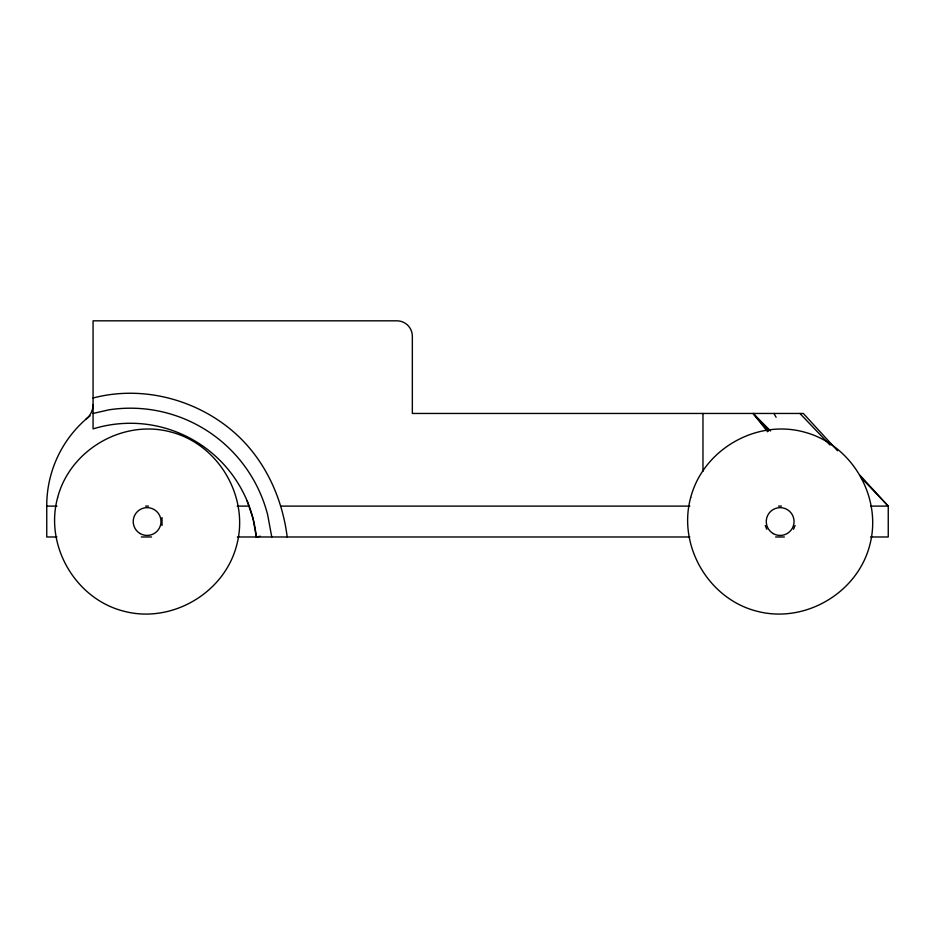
<?xml version="1.0" encoding="UTF-8"?>
<svg xmlns="http://www.w3.org/2000/svg" width="935" height="935" viewBox="0 0 935 935"><rect width="100%" height="100%" fill="white"/><g stroke="black" fill="none" stroke-linecap="round" stroke-linejoin="round"><path stroke-width="1.4" d="M162.024 525.54L162.024 517.546M793.534 529.257L795.077 525.54M56.941 536.982L46.75 536.982L46.75 506.104A114.736 114.736 0 0 1 86.102 419.079L90.087 415.865M93.068 398.018C142.459 384.94 197.227 399.444 235.176 433.279C264.956 459.891 282.276 497.736 287.197 536.982M93.068 413.457L108.951 409.822A141.688 141.688 0 0 1 267.679 514.916L271.758 536.982M837.491 450.728L803.329 413.457L412.347 413.457L412.347 336.261A15.439 15.439 0 0 0 396.908 320.822L93.068 320.822L93.068 428.896A126.599 126.599 0 0 1 256.319 536.982L260.397 536.258M46.75 506.104L56.93 506.104M145.626 506.104L148.536 506.104M237.233 506.104L248.862 506.104M280.652 506.104L689.843 506.104M778.528 506.104L781.438 506.104M870.614 506.104L888.25 506.104L888.25 536.982L870.614 536.982M141.349 536.982L151.528 536.982M237.397 536.982L689.843 536.982M775.629 536.982L784.348 536.982M770.58 430.953L753.142 413.457L767.635 431.76M799.904 413.457L830.023 445.037M861.147 477.68L888.25 506.104L859.943 475.225M768.979 430.497L753.142 413.457L768.336 431.105M773.935 413.457L776.097 417.267M765.251 525.54L766.793 529.257M247.144 500.961L253.058 518.633L256.319 536.982M702.968 413.457L702.968 471.357M93.068 404.504A18.712 18.712 0 0 1 86.102 419.079M57.631 497.56C44.494 545.374 75.162 598.494 123.139 611.022C170.953 624.159 224.061 593.491 236.602 545.514C249.727 497.7 219.059 444.592 171.093 432.052C123.28 418.927 70.16 449.595 57.631 497.56M690.685 497.56C677.548 545.374 708.216 598.494 756.193 611.022C804.006 624.159 857.115 593.491 869.655 545.514C882.78 497.7 852.124 444.592 804.147 432.052C756.333 418.927 703.213 449.595 690.685 497.56M773.222 533.581A13.896 13.896 0 0 0 794.06 521.543A13.896 13.896 0 0 0 773.222 509.505A13.896 13.896 0 0 0 773.222 533.581M140.168 533.581A13.896 13.896 0 0 0 161.007 521.543A13.896 13.896 0 0 0 140.168 509.505A13.896 13.896 0 0 0 140.168 533.581"/></g></svg>
